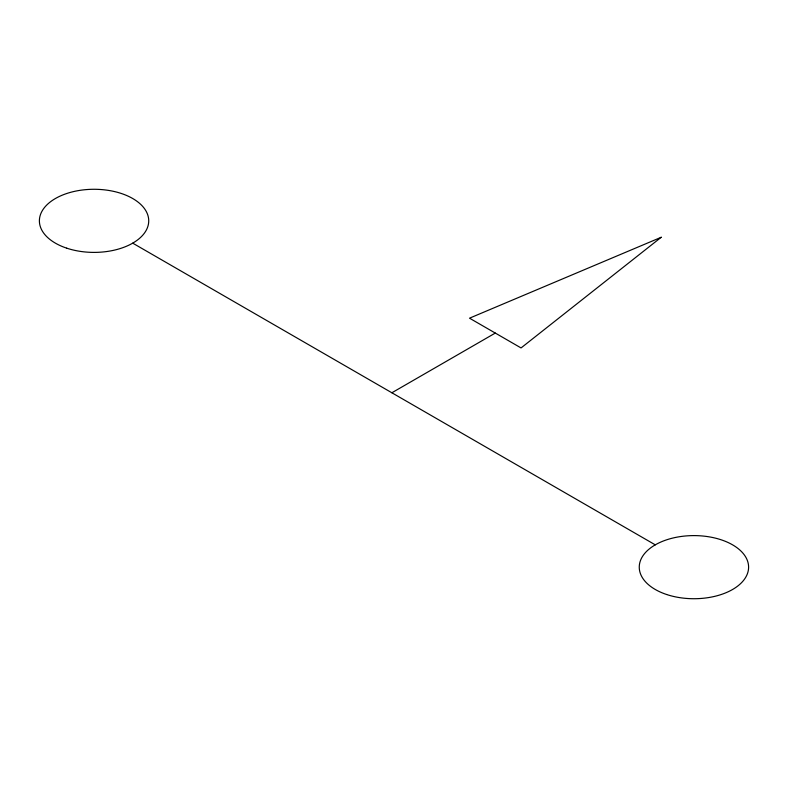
<?xml version="1.0" encoding="UTF-8"?>
<svg xmlns="http://www.w3.org/2000/svg" width="788" height="788" viewBox="0 0 788 788"><rect width="100%" height="100%" fill="white"/><g stroke="black" fill="none" stroke-linecap="round" stroke-linejoin="round"><path stroke-width="1.18" d="M391.872 392.769L495.288 333.068M132.719 243.147L655.281 544.853M661.24 237.257L521.055 347.941L469.52 318.185L661.24 237.257M66.734 248.171A54.667 31.559 0 0 0 148.725 220.837A54.667 31.559 0 0 0 66.734 193.503A54.667 31.559 0 0 0 66.734 248.171M666.599 594.497A54.667 31.559 0 0 0 748.6 567.163A54.667 31.559 0 0 0 666.599 539.829A54.667 31.559 0 0 0 666.599 594.497"/></g></svg>
